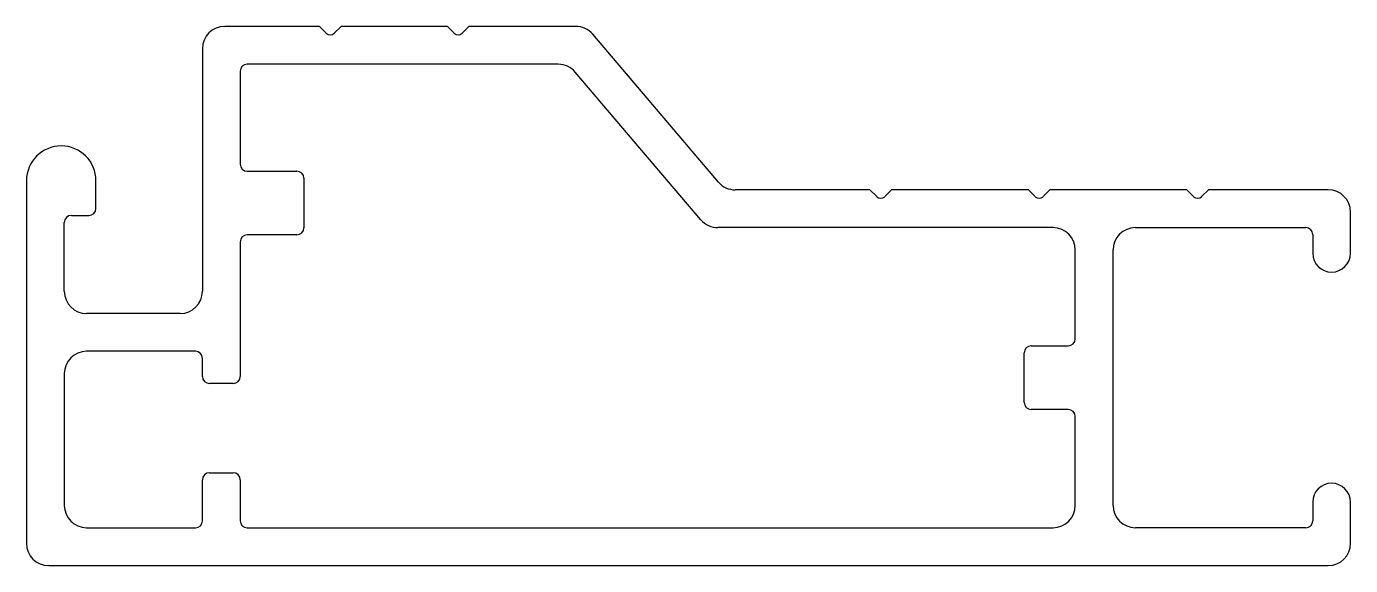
# Model space of a CAD drawing. Header units: inches. Extents: x -20.6 to 27, y 0 to 19.4.
import ezdxf

# ---------------------------------------------------------------- set-up
doc = ezdxf.new("R2010")
doc.units = ezdxf.units.IN
doc.header["$MEASUREMENT"] = 0
doc.layers.add('1', color=7, linetype='Continuous')

msp = doc.modelspace()

# ---------------------------------------------------------------- linework, layer by layer
at = {"layer": '1', "color": 7, "linetype": 'Continuous'}
for p, q in [((-10.086, 19.358), (-13.497, 19.358)), ((-9.84, 19.113), (-10.086, 19.358)), ((-9.308, 19.358), (-9.553, 19.113)), ((-5.486, 19.358), (-9.308, 19.358)), ((-5.24, 19.113), (-5.486, 19.358)), ((-4.708, 19.358), (-4.953, 19.113)), ((-0.867, 19.358), (-4.708, 19.358)), ((4.264, 13.76), (-0.257, 19.076)), ((-14.297, 18.558), (-14.297, 9.828)), ((-12.937, 17.744), (-12.937, 14.402)), ((-1.495, 17.998), (-12.683, 17.998)), ((3.635, 12.4), (-0.886, 17.716)), ((-12.683, 14.148), (-10.901, 14.148)), ((-10.647, 13.894), (-10.647, 12.112)), ((-20.627, 13.808), (-20.627, 0.758)), ((-18.127, 12.812), (-18.127, 13.808)), ((9.714, 13.478), (4.873, 13.478)), ((9.96, 13.233), (9.714, 13.478)), ((10.492, 13.478), (10.247, 13.233)), ((15.414, 13.478), (10.492, 13.478)), ((15.66, 13.233), (15.414, 13.478)), ((16.192, 13.478), (15.947, 13.233)), ((21.114, 13.478), (16.192, 13.478)), ((21.36, 13.233), (21.114, 13.478)), ((21.892, 13.478), (21.647, 13.233)), ((26.203, 13.478), (21.892, 13.478)), ((-19.013, 12.558), (-18.381, 12.558)), ((27.003, 11.198), (27.003, 12.678)), ((-19.267, 9.828), (-19.267, 12.304)), ((16.303, 12.118), (4.244, 12.118)), ((19.263, 12.118), (25.393, 12.118)), ((-12.937, 11.604), (-12.937, 6.762)), ((-10.901, 11.858), (-12.683, 11.858)), ((25.643, 11.868), (25.643, 11.198)), ((17.103, 8.117), (17.103, 11.318)), ((18.463, 6.337), (18.463, 11.318)), ((-15.097, 9.028), (-18.467, 9.028)), ((-14.551, 7.668), (-18.467, 7.668)), ((15.517, 7.863), (16.849, 7.863)), ((-14.297, 6.762), (-14.297, 7.414)), ((15.263, 5.827), (15.263, 7.609)), ((-19.267, 6.868), (-19.267, 2.118)), ((-13.191, 6.508), (-14.043, 6.508)), ((18.463, 2.118), (18.463, 6.337)), ((16.849, 5.573), (15.517, 5.573)), ((17.103, 2.118), (17.103, 5.319)), ((-14.297, 1.572), (-14.297, 3.044)), ((-14.043, 3.298), (-13.191, 3.298)), ((-12.937, 3.044), (-12.937, 1.572)), ((25.643, 2.238), (25.643, 1.568)), ((27.003, 0.758), (27.003, 2.238)), ((-18.467, 1.318), (-14.551, 1.318)), ((-12.683, 1.318), (16.303, 1.318)), ((25.393, 1.318), (19.263, 1.318)), ((-19.827, -0.042), (26.203, -0.042))]:
    msp.add_line(p, q, dxfattribs=at)
for centre, radius, start, end in [((-13.497, 18.558), 0.8, 90, 180), ((-9.697, 19.256), 0.203, 225, 315), ((-5.097, 19.256), 0.203, 225, 315), ((-0.867, 18.558), 0.8, 40.3758, 90), ((-12.683, 17.744), 0.254, 90, 180), ((-1.495, 17.198), 0.8, 40.3758, 90), ((-19.377, 13.808), 1.25, 90, 180), ((-19.377, 13.808), 1.25, 360, 90), ((-12.683, 14.402), 0.254, 180, 270), ((-10.901, 13.894), 0.254, 0, 90), ((4.873, 14.278), 0.8, 220.3758, 270), ((26.203, 12.678), 0.8, 360, 90), ((10.103, 13.376), 0.203, 225, 315), ((15.803, 13.376), 0.203, 225, 315), ((21.503, 13.376), 0.203, 225, 315), ((-19.013, 12.304), 0.254, 90, 180), ((-18.381, 12.812), 0.254, 270, 0), ((4.244, 12.918), 0.8, 220.3758, 270), ((-10.901, 12.112), 0.254, 270, 0), ((16.303, 11.318), 0.8, 360, 90), ((19.263, 11.318), 0.8, 90, 180), ((25.393, 11.868), 0.25, 0, 90), ((-12.683, 11.604), 0.254, 90, 180), ((26.323, 11.198), 0.68, 180, 270), ((26.323, 11.198), 0.68, 270, 0), ((-18.467, 9.828), 0.8, 180, 270), ((-15.097, 9.828), 0.8, 270, 0), ((16.849, 8.117), 0.254, 270, 360), ((-18.467, 6.868), 0.8, 90, 180), ((-14.551, 7.414), 0.254, 0, 90), ((15.517, 7.609), 0.254, 90, 180), ((-14.043, 6.762), 0.254, 180, 270), ((-13.191, 6.762), 0.254, 270, 0), ((15.517, 5.827), 0.254, 180, 270), ((16.849, 5.319), 0.254, 0, 90), ((-14.043, 3.044), 0.254, 90, 180), ((-13.191, 3.044), 0.254, 0, 90), ((26.323, 2.238), 0.68, 90, 180), ((26.323, 2.238), 0.68, 0, 90), ((-18.467, 2.118), 0.8, 180, 270), ((16.303, 2.118), 0.8, 270, 0), ((19.263, 2.118), 0.8, 180, 270), ((-14.551, 1.572), 0.254, 270, 0), ((-12.683, 1.572), 0.254, 180, 270), ((25.393, 1.568), 0.25, 270, 0), ((-19.827, 0.758), 0.8, 180, 270), ((26.203, 0.758), 0.8, 270, 0)]:
    msp.add_arc(centre, radius, start, end, dxfattribs=at)

doc.saveas('drawing.dxf')
